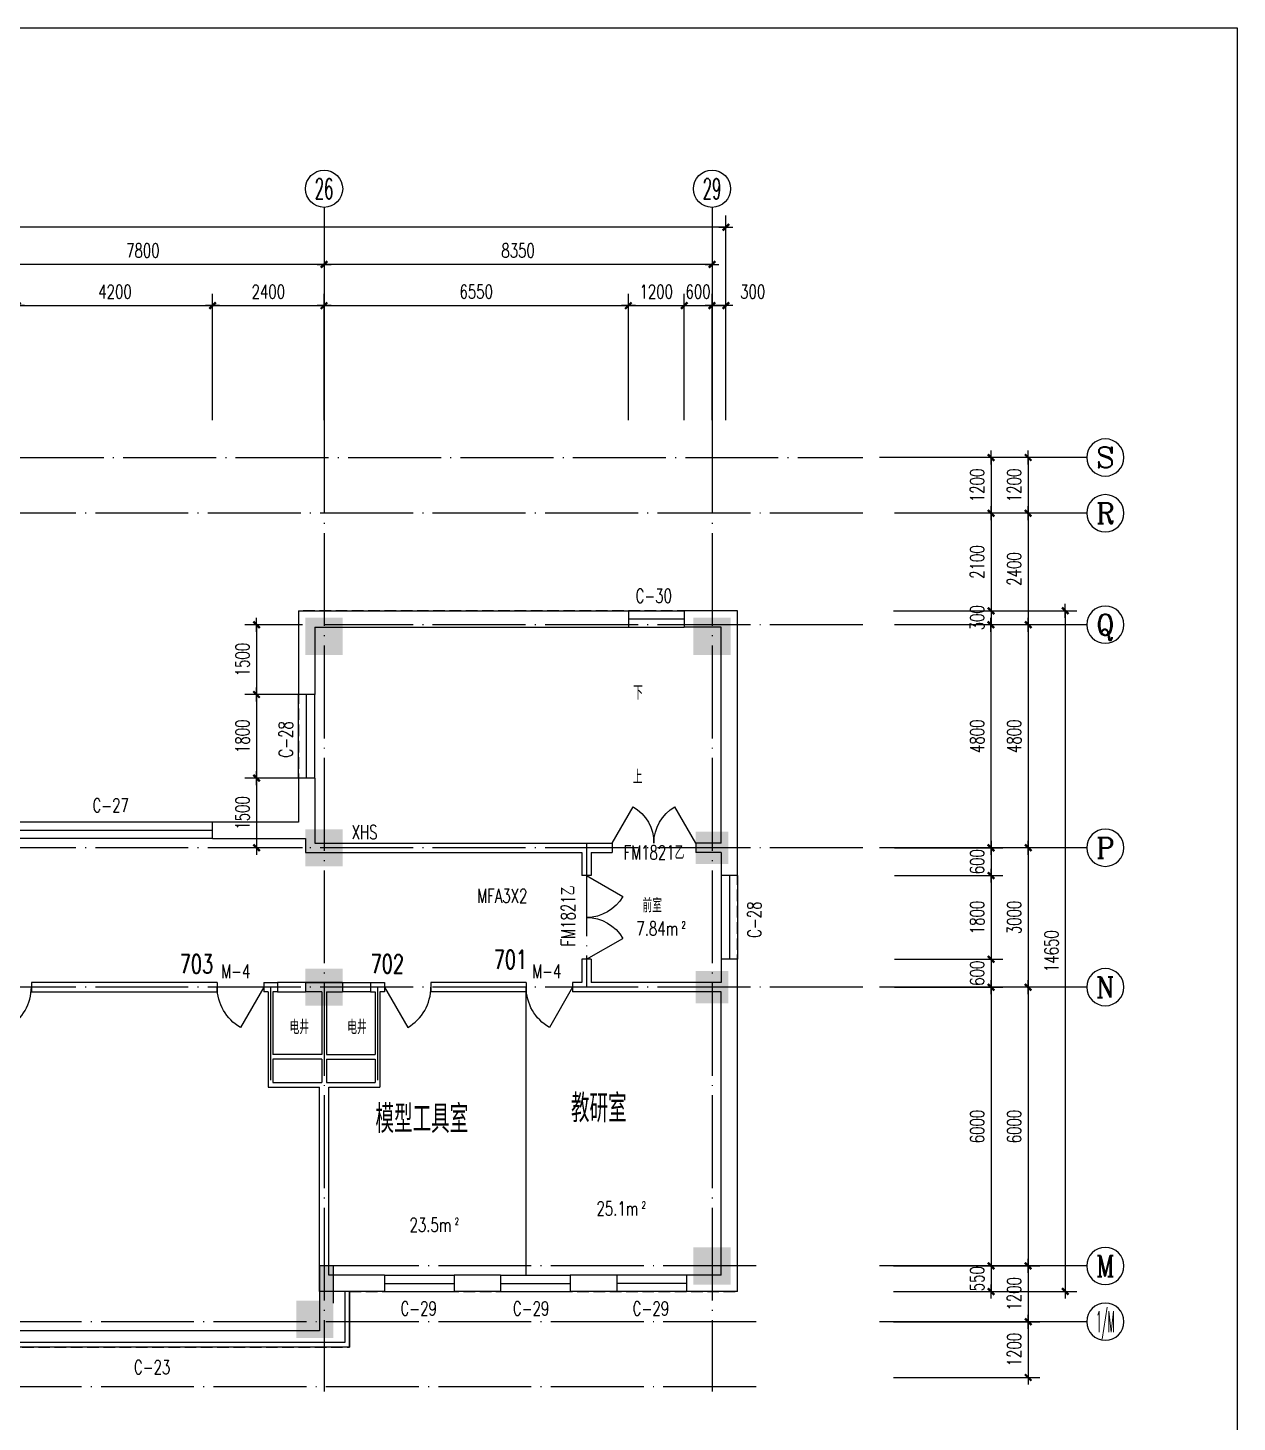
# Model space of a CAD drawing. Extents: x 816818 to 2098601, y 111417 to 390605.
# Drawn here: x 907561 to 933588, y 126588 to 156595 of the extents above; entities that cross this region are included whole.
import ezdxf
from ezdxf.enums import TextEntityAlignment as Align

# ---------------------------------------------------------------- set-up
doc = ezdxf.new("R2010")
doc.units = 0
doc.header["$LTSCALE"] = 1000
doc.header["$MEASUREMENT"] = 0
for name, pattern in [('CONTINOUS', [0]), ('DASH', [0.35, 0.25, -0.1]), ('DOTE', [2.42, 2, -0.2, 0.02, -0.2])]:
    doc.linetypes.add(name, pattern=pattern)
doc.layers.get('0').update_dxf_attribs({"linetype": 'CONTINUOUS'})
doc.layers.get('DEFPOINTS').update_dxf_attribs({"linetype": 'CONTINUOUS'})
for name, color, linetype in [('AXIS', 3, 'CONTINUOUS'), ('AXIS_TEXT', 7, 'CONTINUOUS'), ('COLUMN', 7, 'CONTINUOUS'), ('DOTE', 1, 'DOTE'), ('FILL', 21, 'CONTINUOUS'), ('MCB', 30, 'CONTINUOUS'), ('PUB_TEXT', 7, 'CONTINUOUS'), ('WALL', 255, 'CONTINUOUS'), ('WINDOW', 2, 'CONTINUOUS'), ('WINDOW_TEXT', 7, 'CONTINUOUS'), ('和面积', 6, 'DASH')]:
    doc.layers.add(name, color=color, linetype=linetype)
doc.styles.add('_HZTXT', font='romans.shx', dxfattribs={"width": 0.7, "bigfont": 'z.shx'})
doc.styles.add('COMPLEX', font='COMPLEX')
doc.styles.add('DIM_FONT', font='SIMPLEX.shx', dxfattribs={"width": 0.7})
doc.styles.add('HZ_SIMPLEX', font='SIMPLEX.shx', dxfattribs={"width": 0.8, "bigfont": 'hztxt.shx'})
doc.styles.add('SIMPLEX', font='SIMPLEX.SHX')
doc.styles.add('Z', font='romans', dxfattribs={"width": 0.8, "bigfont": 'z'})
doc.dimstyles.new('AXIS', dxfattribs={"dimtxt": 300, "dimasz": 1, "dimexe": 250, "dimexo": 300, "dimgap": 150, "dimtad": 1, "dimdec": 0, "dimzin": 0, "dimdsep": 46, "dimtxsty": 'DIM_FONT', "dimblk": '_DIMX', "dimcen": 2.5, "dimse1": 1, "dimse2": 1, "dimclrt": 7, "dimadec": 0, "dimazin": 0, "dimtfac": 1, "dimtdec": 0, "dimtix": 1, "dimtmove": 2, "dimatfit": 3, "dimldrblk": '_DIMX', "dimfxl": 1, "dimarcsym": 0})
doc.dimstyles.new('DIMA', dxfattribs={"dimtxt": 300, "dimasz": 1, "dimexe": 250, "dimexo": 300, "dimgap": 150, "dimtad": 1, "dimdec": 0, "dimzin": 0, "dimdsep": 46, "dimtxsty": 'DIM_FONT', "dimblk": '_DIMX', "dimcen": 2.5, "dimse1": 1, "dimclrt": 7, "dimadec": 0, "dimazin": 0, "dimtfac": 1, "dimtdec": 0, "dimtix": 1, "dimtmove": 2, "dimatfit": 3, "dimldrblk": '_DIMX', "dimfxl": 1, "dimarcsym": 0})
doc.dimstyles.new('DIMB', dxfattribs={"dimtxt": 300, "dimasz": 1, "dimexe": 250, "dimexo": 300, "dimgap": 150, "dimtad": 1, "dimdec": 0, "dimzin": 0, "dimdsep": 46, "dimtxsty": 'DIM_FONT', "dimblk": '_DIMX', "dimcen": 2.5, "dimse2": 1, "dimclrt": 7, "dimadec": 0, "dimazin": 0, "dimtfac": 1, "dimtdec": 0, "dimtix": 1, "dimtmove": 2, "dimatfit": 3, "dimldrblk": '_DIMX', "dimfxl": 1, "dimarcsym": 0})
doc.dimstyles.new('DIMN', dxfattribs={"dimtxt": 300, "dimasz": 1, "dimexe": 250, "dimexo": 300, "dimgap": 150, "dimtad": 1, "dimdec": 0, "dimzin": 0, "dimdsep": 46, "dimtxsty": 'DIM_FONT', "dimblk": '_DIMX', "dimcen": 2.5, "dimclrt": 7, "dimadec": 0, "dimazin": 0, "dimtfac": 1, "dimtdec": 0, "dimtix": 1, "dimtmove": 2, "dimatfit": 3, "dimldrblk": '_DIMX', "dimfxl": 1, "dimarcsym": 0})

# ---------------------------------------------------------------- blocks, each defined once
blk = doc.blocks.new('_WBLK')
for p, q in [((-0.5, 0.5), (0.5, 0.5)), ((-0.5, 0), (0.5, 0)), ((-0.5, -0.5), (0.5, -0.5))]:
    blk.add_line(p, q)
at = {"layer": 'WINDOW_TEXT', "style": 'SIMPLEX', "flags": 9}
blk.add_attdef('A', text='', height=1, dxfattribs=at).set_placement((0, 1.5), align=Align.MIDDLE)
blk = doc.blocks.new('_DBLK')
blk.add_line((-0.5, 0), (0, -0.866))
blk.add_arc((-0.5, 0), 1, 300, 0)
at = {"layer": 'WINDOW_TEXT', "style": 'SIMPLEX', "flags": 9}
blk.add_attdef('A', text='', height=1, dxfattribs=at).set_placement((0, 1.5), align=Align.MIDDLE)
blk = doc.blocks.new('_DBLK1')
for p, q in [((-0.5, 0), (-0.25, -0.433)), ((0.5, 0), (0.25, -0.433))]:
    blk.add_line(p, q)
for centre, start, end in [((-0.5, 0), 300, 0), ((0.5, 0), 180, 240)]:
    blk.add_arc(centre, 0.5, start, end)
at = {"layer": 'WINDOW_TEXT', "style": 'SIMPLEX', "flags": 9}
blk.add_attdef('A', text='', height=1, dxfattribs=at).set_placement((0, 1.5), align=Align.MIDDLE)
blk = doc.blocks.new('_AXISO')
blk.add_circle((0, 0), 0.5)
at = {"layer": 'AXIS_TEXT', "style": 'COMPLEX', "width": 1.041667}
blk.add_attdef('A', text='', height=0.56, dxfattribs=at).set_placement((-0.25, -0.28), (0.25, -0.28), align=Align.FIT)
blk = doc.blocks.new('_DIMX')
blk.add_line((-150, 0), (150, 0))
at = {"const_width": 50}
blk.add_lwpolyline([(-70, -70), (70, 70)], dxfattribs=at)
blk = doc.blocks.new('*D296')
at = {"layer": 'AXIS', "color": 0, "lineweight": -2, "transparency": 16777216}
blk.add_line((922285, 151504), (913937, 151504), dxfattribs=at)
at = {"layer": 'DEFPOINTS', "color": 0, "transparency": 16777216}
for p in [(913936, 151504), (913936, 148029), (922286, 148029)]:
    blk.add_point(p, dxfattribs=at)
at = {"layer": 'AXIS', "color": 0, "lineweight": -2, "transparency": 16777216, "rotation": 180}
blk.add_blockref('_DIMX', (913936, 151504), dxfattribs=at)
at = {"layer": 'AXIS', "color": 0, "lineweight": -2, "transparency": 16777216}
blk.add_blockref('_DIMX', (922286, 151504), dxfattribs=at)
at = {"layer": 'AXIS', "color": 7, "transparency": 16777216, "insert": (918111, 151804), "char_height": 300, "attachment_point": 5, "style": 'DIM_FONT'}
blk.add_mtext('8350', dxfattribs=at)
blk = doc.blocks.new('*D297')
at = {"layer": 'AXIS', "color": 0, "lineweight": -2, "transparency": 16777216}
blk.add_line((913935, 151504), (906137, 151504), dxfattribs=at)
at = {"layer": 'DEFPOINTS', "color": 0, "transparency": 16777216}
for p in [(906136, 151504), (906136, 148029), (913936, 148029)]:
    blk.add_point(p, dxfattribs=at)
at = {"layer": 'AXIS', "color": 0, "lineweight": -2, "transparency": 16777216, "rotation": 180}
blk.add_blockref('_DIMX', (906136, 151504), dxfattribs=at)
at = {"layer": 'AXIS', "color": 0, "lineweight": -2, "transparency": 16777216}
blk.add_blockref('_DIMX', (913936, 151504), dxfattribs=at)
at = {"layer": 'AXIS', "color": 7, "transparency": 16777216, "insert": (910036, 151804), "char_height": 300, "attachment_point": 5, "style": 'DIM_FONT'}
blk.add_mtext('7800', dxfattribs=at)
blk = doc.blocks.new('*D307')
at = {"layer": 'AXIS', "color": 0, "lineweight": -2, "transparency": 16777216}
for p, q in [((826086, 148329), (826086, 152554)), ((922586, 148329), (922586, 152554)), ((922585, 152304), (826087, 152304))]:
    blk.add_line(p, q, dxfattribs=at)
at = {"layer": 'DEFPOINTS', "color": 0, "transparency": 16777216}
for p in [(826086, 152304), (826086, 148029), (922586, 148029)]:
    blk.add_point(p, dxfattribs=at)
at = {"layer": 'AXIS', "color": 0, "lineweight": -2, "transparency": 16777216, "rotation": 180}
blk.add_blockref('_DIMX', (826086, 152304), dxfattribs=at)
at = {"layer": 'AXIS', "color": 0, "lineweight": -2, "transparency": 16777216}
blk.add_blockref('_DIMX', (922586, 152304), dxfattribs=at)
at = {"layer": 'AXIS', "color": 7, "transparency": 16777216, "insert": (874336, 152604), "char_height": 300, "attachment_point": 5, "style": 'DIM_FONT'}
blk.add_mtext('96500', dxfattribs=at)
blk = doc.blocks.new('*D343')
at = {"layer": 'AXIS', "color": 0, "lineweight": -2, "transparency": 16777216}
for p, q in [((921686, 148152), (921686, 150868)), ((922286, 148152), (922286, 150868)), ((921685, 150618), (921684, 150618)), ((921686, 150618), (922286, 150618)), ((922287, 150618), (922288, 150618))]:
    blk.add_line(p, q, dxfattribs=at)
at = {"layer": 'DEFPOINTS', "color": 0, "transparency": 16777216}
for p in [(922286, 150618), (921686, 147852), (922286, 147852)]:
    blk.add_point(p, dxfattribs=at)
at = {"layer": 'AXIS', "color": 0, "lineweight": -2, "transparency": 16777216}
blk.add_blockref('_DIMX', (921686, 150618), dxfattribs=at)
at = {"layer": 'AXIS', "color": 0, "lineweight": -2, "transparency": 16777216, "rotation": 180}
blk.add_blockref('_DIMX', (922286, 150618), dxfattribs=at)
at = {"layer": 'AXIS', "color": 7, "transparency": 16777216, "insert": (921986, 150918), "char_height": 300, "attachment_point": 5, "style": 'DIM_FONT'}
blk.add_mtext('600', dxfattribs=at)
blk = doc.blocks.new('*D348')
at = {"layer": 'AXIS', "color": 0, "lineweight": -2, "transparency": 16777216}
for p, q in [((922286, 148152), (922286, 150868)), ((922586, 148152), (922586, 150868)), ((922285, 150618), (922284, 150618)), ((922286, 150618), (922586, 150618)), ((922587, 150618), (922588, 150618))]:
    blk.add_line(p, q, dxfattribs=at)
at = {"layer": 'DEFPOINTS', "color": 0, "transparency": 16777216}
for p in [(922586, 150618), (922286, 147852), (922586, 147852)]:
    blk.add_point(p, dxfattribs=at)
at = {"layer": 'AXIS', "color": 0, "lineweight": -2, "transparency": 16777216}
blk.add_blockref('_DIMX', (922286, 150618), dxfattribs=at)
at = {"layer": 'AXIS', "color": 0, "lineweight": -2, "transparency": 16777216, "rotation": 180}
blk.add_blockref('_DIMX', (922586, 150618), dxfattribs=at)
at = {"layer": 'AXIS', "color": 7, "transparency": 16777216, "insert": (923162, 150918), "char_height": 300, "attachment_point": 5, "style": 'DIM_FONT'}
blk.add_mtext('300', dxfattribs=at)
blk = doc.blocks.new('*D192')
at = {"layer": 'AXIS', "color": 0, "lineweight": -2, "transparency": 16777216}
blk.add_line((929090, 147348), (929090, 146150), dxfattribs=at)
at = {"layer": 'DEFPOINTS', "color": 0, "transparency": 16777216}
for p in [(925890, 147349), (925890, 146149), (929090, 146149)]:
    blk.add_point(p, dxfattribs=at)
at = {"layer": 'AXIS', "color": 0, "lineweight": -2, "transparency": 16777216}
for p, rotation in [((929090, 147349), 90), ((929090, 146149), 270)]:
    blk.add_blockref('_DIMX', p, dxfattribs=dict(at, rotation=rotation))
at = {"layer": 'AXIS', "color": 7, "transparency": 16777216, "insert": (928790, 146749), "char_height": 300, "attachment_point": 5, "rotation": 90, "style": 'DIM_FONT'}
blk.add_mtext('1200', dxfattribs=at)
blk = doc.blocks.new('*D193')
at = {"layer": 'AXIS', "color": 0, "lineweight": -2, "transparency": 16777216}
blk.add_line((929090, 146148), (929090, 143750), dxfattribs=at)
at = {"layer": 'DEFPOINTS', "color": 0, "transparency": 16777216}
for p in [(925890, 146149), (925890, 143749), (929090, 143749)]:
    blk.add_point(p, dxfattribs=at)
at = {"layer": 'AXIS', "color": 0, "lineweight": -2, "transparency": 16777216}
for p, rotation in [((929090, 146149), 90), ((929090, 143749), 270)]:
    blk.add_blockref('_DIMX', p, dxfattribs=dict(at, rotation=rotation))
at = {"layer": 'AXIS', "color": 7, "transparency": 16777216, "insert": (928790, 144949), "char_height": 300, "attachment_point": 5, "rotation": 90, "style": 'DIM_FONT'}
blk.add_mtext('2400', dxfattribs=at)
blk = doc.blocks.new('*D194')
at = {"layer": 'AXIS', "color": 0, "lineweight": -2, "transparency": 16777216}
blk.add_line((929090, 143748), (929090, 138950), dxfattribs=at)
at = {"layer": 'DEFPOINTS', "color": 0, "transparency": 16777216}
for p in [(925890, 143749), (925890, 138949), (929090, 138949)]:
    blk.add_point(p, dxfattribs=at)
at = {"layer": 'AXIS', "color": 0, "lineweight": -2, "transparency": 16777216}
for p, rotation in [((929090, 143749), 90), ((929090, 138949), 270)]:
    blk.add_blockref('_DIMX', p, dxfattribs=dict(at, rotation=rotation))
at = {"layer": 'AXIS', "color": 7, "transparency": 16777216, "insert": (928790, 141349), "char_height": 300, "attachment_point": 5, "rotation": 90, "style": 'DIM_FONT'}
blk.add_mtext('4800', dxfattribs=at)
blk = doc.blocks.new('*D195')
at = {"layer": 'AXIS', "color": 0, "lineweight": -2, "transparency": 16777216}
blk.add_line((929090, 138948), (929090, 135950), dxfattribs=at)
at = {"layer": 'DEFPOINTS', "color": 0, "transparency": 16777216}
for p in [(925890, 138949), (925890, 135949), (929090, 135949)]:
    blk.add_point(p, dxfattribs=at)
at = {"layer": 'AXIS', "color": 0, "lineweight": -2, "transparency": 16777216}
for p, rotation in [((929090, 138949), 90), ((929090, 135949), 270)]:
    blk.add_blockref('_DIMX', p, dxfattribs=dict(at, rotation=rotation))
at = {"layer": 'AXIS', "color": 7, "transparency": 16777216, "insert": (928790, 137449), "char_height": 300, "attachment_point": 5, "rotation": 90, "style": 'DIM_FONT'}
blk.add_mtext('3000', dxfattribs=at)
blk = doc.blocks.new('*D196')
at = {"layer": 'AXIS', "color": 0, "lineweight": -2, "transparency": 16777216}
blk.add_line((929090, 135948), (929090, 129950), dxfattribs=at)
at = {"layer": 'DEFPOINTS', "color": 0, "transparency": 16777216}
for p in [(925890, 135949), (925890, 129949), (929090, 129949)]:
    blk.add_point(p, dxfattribs=at)
at = {"layer": 'AXIS', "color": 0, "lineweight": -2, "transparency": 16777216}
for p, rotation in [((929090, 135949), 90), ((929090, 129949), 270)]:
    blk.add_blockref('_DIMX', p, dxfattribs=dict(at, rotation=rotation))
at = {"layer": 'AXIS', "color": 7, "transparency": 16777216, "insert": (928790, 132949), "char_height": 300, "attachment_point": 5, "rotation": 90, "style": 'DIM_FONT'}
blk.add_mtext('6000', dxfattribs=at)
blk = doc.blocks.new('*D197')
at = {"layer": 'AXIS', "color": 0, "lineweight": -2, "transparency": 16777216}
for p, q in [((926190, 144049), (930140, 144049)), ((929890, 144048), (929890, 129400)), ((926190, 129399), (930140, 129399))]:
    blk.add_line(p, q, dxfattribs=at)
at = {"layer": 'DEFPOINTS', "color": 0, "transparency": 16777216}
for p in [(925890, 144049), (925890, 129399), (929890, 129399)]:
    blk.add_point(p, dxfattribs=at)
at = {"layer": 'AXIS', "color": 0, "lineweight": -2, "transparency": 16777216}
for p, rotation in [((929890, 144049), 90), ((929890, 129399), 270)]:
    blk.add_blockref('_DIMX', p, dxfattribs=dict(at, rotation=rotation))
at = {"layer": 'AXIS', "color": 7, "transparency": 16777216, "insert": (929590, 136724), "char_height": 300, "attachment_point": 5, "rotation": 90, "style": 'DIM_FONT'}
blk.add_mtext('14650', dxfattribs=at)
blk = doc.blocks.new('*D198')
at = {"layer": 'AXIS', "color": 0, "lineweight": -2, "transparency": 16777216}
for p, q in [((926216, 138949), (928542, 138949)), ((928292, 138950), (928292, 138951)), ((928292, 138949), (928292, 138349)), ((926216, 138349), (928542, 138349)), ((928292, 138348), (928292, 138347))]:
    blk.add_line(p, q, dxfattribs=at)
at = {"layer": 'DEFPOINTS', "color": 0, "transparency": 16777216}
for p in [(925916, 138949), (925916, 138349), (928292, 138349)]:
    blk.add_point(p, dxfattribs=at)
at = {"layer": 'AXIS', "color": 0, "lineweight": -2, "transparency": 16777216}
for p, rotation in [((928292, 138949), 270), ((928292, 138349), 90)]:
    blk.add_blockref('_DIMX', p, dxfattribs=dict(at, rotation=rotation))
at = {"layer": 'AXIS', "color": 7, "transparency": 16777216, "insert": (927992, 138649), "char_height": 300, "attachment_point": 5, "rotation": 90, "style": 'DIM_FONT'}
blk.add_mtext('600', dxfattribs=at)
blk = doc.blocks.new('*D199')
at = {"layer": 'AXIS', "color": 0, "lineweight": -2, "transparency": 16777216}
for p, q in [((926216, 138349), (928542, 138349)), ((928292, 138348), (928292, 136550)), ((926216, 136549), (928542, 136549))]:
    blk.add_line(p, q, dxfattribs=at)
at = {"layer": 'DEFPOINTS', "color": 0, "transparency": 16777216}
for p in [(925916, 138349), (925916, 136549), (928292, 136549)]:
    blk.add_point(p, dxfattribs=at)
at = {"layer": 'AXIS', "color": 0, "lineweight": -2, "transparency": 16777216}
for p, rotation in [((928292, 138349), 90), ((928292, 136549), 270)]:
    blk.add_blockref('_DIMX', p, dxfattribs=dict(at, rotation=rotation))
at = {"layer": 'AXIS', "color": 7, "transparency": 16777216, "insert": (927992, 137449), "char_height": 300, "attachment_point": 5, "rotation": 90, "style": 'DIM_FONT'}
blk.add_mtext('1800', dxfattribs=at)
blk = doc.blocks.new('*D200')
at = {"layer": 'AXIS', "color": 0, "lineweight": -2, "transparency": 16777216}
blk.add_line((928292, 147348), (928292, 146150), dxfattribs=at)
at = {"layer": 'DEFPOINTS', "color": 0, "transparency": 16777216}
for p in [(926092, 147349), (926092, 146149), (928292, 146149)]:
    blk.add_point(p, dxfattribs=at)
at = {"layer": 'AXIS', "color": 0, "lineweight": -2, "transparency": 16777216}
for p, rotation in [((928292, 147349), 90), ((928292, 146149), 270)]:
    blk.add_blockref('_DIMX', p, dxfattribs=dict(at, rotation=rotation))
at = {"layer": 'AXIS', "color": 7, "transparency": 16777216, "insert": (927992, 146749), "char_height": 300, "attachment_point": 5, "rotation": 90, "style": 'DIM_FONT'}
blk.add_mtext('1200', dxfattribs=at)
blk = doc.blocks.new('*D201')
at = {"layer": 'AXIS', "color": 0, "lineweight": -2, "transparency": 16777216}
for p, q in [((928292, 146148), (928292, 144050)), ((926392, 144049), (928542, 144049))]:
    blk.add_line(p, q, dxfattribs=at)
at = {"layer": 'DEFPOINTS', "color": 0, "transparency": 16777216}
for p in [(926092, 146149), (926092, 144049), (928292, 144049)]:
    blk.add_point(p, dxfattribs=at)
at = {"layer": 'AXIS', "color": 0, "lineweight": -2, "transparency": 16777216}
for p, rotation in [((928292, 146149), 90), ((928292, 144049), 270)]:
    blk.add_blockref('_DIMX', p, dxfattribs=dict(at, rotation=rotation))
at = {"layer": 'AXIS', "color": 7, "transparency": 16777216, "insert": (927992, 145099), "char_height": 300, "attachment_point": 5, "rotation": 90, "style": 'DIM_FONT'}
blk.add_mtext('2100', dxfattribs=at)
blk = doc.blocks.new('*D202')
at = {"layer": 'AXIS', "color": 0, "lineweight": -2, "transparency": 16777216}
for p, q in [((928292, 135948), (928292, 129950)), ((926216, 129949), (928542, 129949))]:
    blk.add_line(p, q, dxfattribs=at)
at = {"layer": 'DEFPOINTS', "color": 0, "transparency": 16777216}
for p in [(925916, 135949), (925916, 129949), (928292, 129949)]:
    blk.add_point(p, dxfattribs=at)
at = {"layer": 'AXIS', "color": 0, "lineweight": -2, "transparency": 16777216}
for p, rotation in [((928292, 135949), 90), ((928292, 129949), 270)]:
    blk.add_blockref('_DIMX', p, dxfattribs=dict(at, rotation=rotation))
at = {"layer": 'AXIS', "color": 7, "transparency": 16777216, "insert": (927992, 132949), "char_height": 300, "attachment_point": 5, "rotation": 90, "style": 'DIM_FONT'}
blk.add_mtext('6000', dxfattribs=at)
blk = doc.blocks.new('*D203')
at = {"layer": 'AXIS', "color": 0, "lineweight": -2, "transparency": 16777216}
for p, q in [((926216, 129949), (928542, 129949)), ((928292, 129950), (928292, 129951)), ((928292, 129949), (928292, 129399)), ((926216, 129399), (928542, 129399)), ((928292, 129398), (928292, 129397))]:
    blk.add_line(p, q, dxfattribs=at)
at = {"layer": 'DEFPOINTS', "color": 0, "transparency": 16777216}
for p in [(925916, 129949), (925916, 129399), (928292, 129399)]:
    blk.add_point(p, dxfattribs=at)
at = {"layer": 'AXIS', "color": 0, "lineweight": -2, "transparency": 16777216}
for p, rotation in [((928292, 129949), 270), ((928292, 129399), 90)]:
    blk.add_blockref('_DIMX', p, dxfattribs=dict(at, rotation=rotation))
at = {"layer": 'AXIS', "color": 7, "transparency": 16777216, "insert": (927992, 129674), "char_height": 300, "attachment_point": 5, "rotation": 90, "style": 'DIM_FONT'}
blk.add_mtext('550', dxfattribs=at)
blk = doc.blocks.new('*D204')
at = {"layer": 'AXIS', "color": 0, "lineweight": -2, "transparency": 16777216}
for p, q in [((926216, 136549), (928542, 136549)), ((928292, 136550), (928292, 136551)), ((928292, 136549), (928292, 135949)), ((926216, 135949), (928542, 135949)), ((928292, 135948), (928292, 135947))]:
    blk.add_line(p, q, dxfattribs=at)
at = {"layer": 'DEFPOINTS', "color": 0, "transparency": 16777216}
for p in [(925916, 136549), (925916, 135949), (928292, 135949)]:
    blk.add_point(p, dxfattribs=at)
at = {"layer": 'AXIS', "color": 0, "lineweight": -2, "transparency": 16777216}
for p, rotation in [((928292, 136549), 270), ((928292, 135949), 90)]:
    blk.add_blockref('_DIMX', p, dxfattribs=dict(at, rotation=rotation))
at = {"layer": 'AXIS', "color": 7, "transparency": 16777216, "insert": (927992, 136249), "char_height": 300, "attachment_point": 5, "rotation": 90, "style": 'DIM_FONT'}
blk.add_mtext('600', dxfattribs=at)
blk = doc.blocks.new('*D205')
at = {"layer": 'AXIS', "color": 0, "lineweight": -2, "transparency": 16777216}
for p, q in [((926392, 144049), (928542, 144049)), ((928292, 144050), (928292, 144051)), ((928292, 144049), (928292, 143749)), ((928292, 143748), (928292, 143747))]:
    blk.add_line(p, q, dxfattribs=at)
at = {"layer": 'DEFPOINTS', "color": 0, "transparency": 16777216}
for p in [(926092, 144049), (926092, 143749), (928292, 143749)]:
    blk.add_point(p, dxfattribs=at)
at = {"layer": 'AXIS', "color": 0, "lineweight": -2, "transparency": 16777216}
for p, rotation in [((928292, 144049), 270), ((928292, 143749), 90)]:
    blk.add_blockref('_DIMX', p, dxfattribs=dict(at, rotation=rotation))
at = {"layer": 'AXIS', "color": 7, "transparency": 16777216, "insert": (927992, 143899), "char_height": 300, "attachment_point": 5, "rotation": 90, "style": 'DIM_FONT'}
blk.add_mtext('300', dxfattribs=at)
blk = doc.blocks.new('*D206')
at = {"layer": 'AXIS', "color": 0, "lineweight": -2, "transparency": 16777216}
for p, q in [((926190, 129949), (929340, 129949)), ((929090, 129948), (929090, 128750)), ((926190, 128749), (929340, 128749))]:
    blk.add_line(p, q, dxfattribs=at)
at = {"layer": 'DEFPOINTS', "color": 0, "transparency": 16777216}
for p in [(925890, 129949), (925890, 128749), (929090, 128749)]:
    blk.add_point(p, dxfattribs=at)
at = {"layer": 'AXIS', "color": 0, "lineweight": -2, "transparency": 16777216}
for p, rotation in [((929090, 129949), 90), ((929090, 128749), 270)]:
    blk.add_blockref('_DIMX', p, dxfattribs=dict(at, rotation=rotation))
at = {"layer": 'AXIS', "color": 7, "transparency": 16777216, "insert": (928790, 129349), "char_height": 300, "attachment_point": 5, "rotation": 90, "style": 'DIM_FONT'}
blk.add_mtext('1200', dxfattribs=at)
blk = doc.blocks.new('*D207')
at = {"layer": 'AXIS', "color": 0, "lineweight": -2, "transparency": 16777216}
for p, q in [((926190, 128749), (929340, 128749)), ((929090, 128748), (929090, 127550)), ((926190, 127549), (929340, 127549))]:
    blk.add_line(p, q, dxfattribs=at)
at = {"layer": 'DEFPOINTS', "color": 0, "transparency": 16777216}
for p in [(925890, 128749), (925890, 127549), (929090, 127549)]:
    blk.add_point(p, dxfattribs=at)
at = {"layer": 'AXIS', "color": 0, "lineweight": -2, "transparency": 16777216}
for p, rotation in [((929090, 128749), 90), ((929090, 127549), 270)]:
    blk.add_blockref('_DIMX', p, dxfattribs=dict(at, rotation=rotation))
at = {"layer": 'AXIS', "color": 7, "transparency": 16777216, "insert": (928790, 128149), "char_height": 300, "attachment_point": 5, "rotation": 90, "style": 'DIM_FONT'}
blk.add_mtext('1200', dxfattribs=at)
blk = doc.blocks.new('_FZH')
blk.add_solid([(-0.5, -0.5), (0.5, -0.5), (-0.5, 0.5), (0.5, 0.5)])
blk = doc.blocks.new('*D498')
at = {"layer": 'AXIS', "color": 0, "lineweight": -2, "transparency": 16777216}
blk.add_line((928290, 143748), (928290, 138950), dxfattribs=at)
at = {"layer": 'DEFPOINTS', "color": 0, "transparency": 16777216}
for p in [(925090, 143749), (925090, 138949), (928290, 138949)]:
    blk.add_point(p, dxfattribs=at)
at = {"layer": 'AXIS', "color": 0, "lineweight": -2, "transparency": 16777216}
for p, rotation in [((928290, 143749), 90), ((928290, 138949), 270)]:
    blk.add_blockref('_DIMX', p, dxfattribs=dict(at, rotation=rotation))
at = {"layer": 'AXIS', "color": 7, "transparency": 16777216, "insert": (927990, 141349), "char_height": 300, "attachment_point": 5, "rotation": 90, "style": 'DIM_FONT'}
blk.add_mtext('4800', dxfattribs=at)
blk = doc.blocks.new('*D499')
at = {"layer": 'AXIS', "color": 0, "lineweight": -2, "transparency": 16777216}
for p, q in [((913469, 143749), (912231, 143749)), ((912481, 143748), (912481, 142250)), ((913469, 142249), (912231, 142249))]:
    blk.add_line(p, q, dxfattribs=at)
at = {"layer": 'DEFPOINTS', "color": 0, "transparency": 16777216}
for p in [(913769, 143749), (912481, 142249), (913769, 142249)]:
    blk.add_point(p, dxfattribs=at)
at = {"layer": 'AXIS', "color": 0, "lineweight": -2, "transparency": 16777216}
for p, rotation in [((912481, 143749), 90), ((912481, 142249), 270)]:
    blk.add_blockref('_DIMX', p, dxfattribs=dict(at, rotation=rotation))
at = {"layer": 'AXIS', "color": 7, "transparency": 16777216, "insert": (912181, 142999), "char_height": 300, "attachment_point": 5, "rotation": 90, "style": 'DIM_FONT'}
blk.add_mtext('1500', dxfattribs=at)
blk = doc.blocks.new('*D500')
at = {"layer": 'AXIS', "color": 0, "lineweight": -2, "transparency": 16777216}
for p, q in [((913469, 142249), (912231, 142249)), ((912481, 142248), (912481, 140450)), ((913469, 140449), (912231, 140449))]:
    blk.add_line(p, q, dxfattribs=at)
at = {"layer": 'DEFPOINTS', "color": 0, "transparency": 16777216}
for p in [(913769, 142249), (912481, 140449), (913769, 140449)]:
    blk.add_point(p, dxfattribs=at)
at = {"layer": 'AXIS', "color": 0, "lineweight": -2, "transparency": 16777216}
for p, rotation in [((912481, 142249), 90), ((912481, 140449), 270)]:
    blk.add_blockref('_DIMX', p, dxfattribs=dict(at, rotation=rotation))
at = {"layer": 'AXIS', "color": 7, "transparency": 16777216, "insert": (912181, 141349), "char_height": 300, "attachment_point": 5, "rotation": 90, "style": 'DIM_FONT'}
blk.add_mtext('1800', dxfattribs=at)
blk = doc.blocks.new('*D501')
at = {"layer": 'AXIS', "color": 0, "lineweight": -2, "transparency": 16777216}
for p, q in [((913469, 140449), (912231, 140449)), ((912481, 140448), (912481, 138950)), ((913469, 138949), (912231, 138949))]:
    blk.add_line(p, q, dxfattribs=at)
at = {"layer": 'DEFPOINTS', "color": 0, "transparency": 16777216}
for p in [(913769, 140449), (912481, 138949), (913769, 138949)]:
    blk.add_point(p, dxfattribs=at)
at = {"layer": 'AXIS', "color": 0, "lineweight": -2, "transparency": 16777216}
for p, rotation in [((912481, 140449), 90), ((912481, 138949), 270)]:
    blk.add_blockref('_DIMX', p, dxfattribs=dict(at, rotation=rotation))
at = {"layer": 'AXIS', "color": 7, "transparency": 16777216, "insert": (912181, 139699), "char_height": 300, "attachment_point": 5, "rotation": 90, "style": 'DIM_FONT'}
blk.add_mtext('1500', dxfattribs=at)

msp = doc.modelspace()

# ---------------------------------------------------------------- linework, layer by layer
at = {"layer": 'AXIS'}
for p, q in [((913936.2, 152732.8), (913936.2, 148029.3)), ((922285.9, 152732.8), (922285.9, 148029.3)), ((930350.6, 147349.3), (925889.7, 147349.3)), ((930350.6, 146149.3), (926215.6, 146149.3)), ((930350.6, 143749.3), (926215.6, 143749.3)), ((930350.6, 138949.3), (925889.7, 138949.3)), ((930350.6, 135949.3), (925889.7, 135949.3)), ((930350.6, 129949.3), (925889.7, 129949.3)), ((930350.6, 128749.3), (925889.7, 128749.3))]:
    msp.add_line(p, q, dxfattribs=at)
at = {"layer": 'DOTE'}
for p, q in [((913936.1, 150562.4), (913936.1, 127244.7)), ((922285.9, 150562.4), (922285.9, 127244.7)), ((824912.9, 147349.3), (925532.9, 147349.3)), ((925532.9, 146149.3), (874336.1, 146149.3)), ((925532.9, 143749.3), (913936.1, 143749.3)), ((925532.9, 138949.3), (874336.1, 138949.3)), ((919586.1, 139049.3), (919586.1, 135949.3)), ((925532.9, 135949.3), (874336.1, 135949.3)), ((912786.1, 135949.3), (912786.1, 133849.3)), ((915086.1, 135949.3), (915086.1, 133849.3)), ((923236.1, 129949.3), (913936.1, 129949.3)), ((923236.1, 128749.3), (874849.3, 128749.3)), ((923236.1, 127349.3), (841936.1, 127349.3))]:
    msp.add_line(p, q, dxfattribs=at)
at = {"layer": 'FILL'}
msp.add_solid([(914136.1, 129149.3), (913836.1, 129149.3), (914136.2, 129949.3), (913836.2, 129949.3)], dxfattribs=at)
at = {"layer": 'MCB'}
msp.add_line((918286.1, 129749.3), (918286.1, 135849.3), dxfattribs=at)
msp.add_lwpolyline([(816818, 156595.1), (933587.8, 156595.1), (933587.8, 111417.1), (816818, 111417.1)], close=True, dxfattribs=at)
at = {"layer": 'WALL'}
for p, q in [((913386.1, 144049.3), (913386.1, 142249.3)), ((913386.1, 144049.3), (920486.1, 144049.3)), ((920486.1, 144049.3), (920486.1, 143699.3)), ((922836.1, 144049.3), (921686.1, 144049.3)), ((921686.1, 144049.3), (921686.1, 143699.3)), ((922836.1, 138349.3), (922836.1, 144049.3)), ((913736.1, 143699.3), (913736.1, 142249.3)), ((913736.1, 143699.3), (920486.1, 143699.3)), ((922486.1, 143699.3), (921686.1, 143699.3)), ((922486.1, 139049.3), (922486.1, 143699.3)), ((913736.1, 142249.3), (913386.1, 142249.3)), ((913386.1, 140449.3), (913386.1, 139499.3)), ((913736.1, 140449.3), (913386.1, 140449.3)), ((913736.1, 140449.3), (913736.1, 139049.3)), ((913386.1, 139499.3), (911536.1, 139499.3)), ((911536.1, 139149.3), (911536.1, 139499.3)), ((911536.1, 139149.3), (913536.1, 139149.3)), ((913536.1, 139149.3), (913536.1, 138849.3)), ((913536.1, 139049.3), (913536.1, 138849.3)), ((913736.1, 139049.3), (920136.1, 139049.3)), ((913736.1, 139049.3), (919786.1, 139049.3)), ((920036.1, 139049.3), (920136.1, 139049.3)), ((920136.1, 139049.3), (920136.1, 138849.3)), ((922486.1, 139049.3), (921936.1, 139049.3)), ((922486.1, 139049.3), (921936.1, 139049.3)), ((921936.1, 139049.3), (921936.1, 138849.3)), ((913536.1, 138849.3), (919486.1, 138849.3)), ((919486.1, 138849.3), (919486.1, 138349.3)), ((919686.1, 138849.3), (919686.1, 138349.3)), ((919686.1, 138849.3), (920136.1, 138849.3)), ((922486.1, 138849.3), (921936.1, 138849.3)), ((922486.1, 138849.3), (922486.1, 138349.3)), ((919686.1, 138349.3), (919486.1, 138349.3)), ((922836.1, 138349.3), (922486.1, 138349.3)), ((919686.1, 136549.3), (919486.1, 136549.3)), ((919486.1, 136549.3), (919486.1, 136049.3)), ((919686.1, 136549.3), (919686.1, 136049.3)), ((922486.1, 136549.3), (922486.1, 136049.3)), ((922836.1, 136549.3), (922486.1, 136549.3)), ((922836.1, 129399.3), (922836.1, 136549.3)), ((907636.1, 136049.3), (907636.1, 135849.3)), ((911636.1, 136049.3), (907636.1, 136049.3)), ((911636.1, 136049.3), (911636.1, 135849.3)), ((912636.1, 136049.3), (912936.1, 136049.3)), ((912636.1, 136049.3), (912636.1, 135849.3)), ((914336.1, 136049.3), (913536.1, 136049.3)), ((913536.1, 136049.3), (914336.1, 136049.3)), ((914936.1, 136049.3), (915236.1, 136049.3)), ((915236.1, 136049.3), (915236.1, 135849.3)), ((918286.1, 136049.3), (916236.1, 136049.3)), ((916236.1, 136049.3), (916236.1, 135849.3)), ((918286.1, 136049.3), (918286.1, 135849.3)), ((919286.1, 136049.3), (919286.1, 135849.3)), ((919486.1, 136049.3), (919286.1, 136049.3)), ((922486.1, 136049.3), (919686.1, 136049.3)), ((907636.1, 135849.3), (911636.1, 135849.3)), ((912736.1, 135849.3), (912636.1, 135849.3)), ((912936.1, 135849.3), (912836.1, 135849.3)), ((913886.1, 135849.3), (913536.1, 135849.3)), ((913886.1, 135849.3), (913886.1, 134499.3)), ((913986.1, 135849.3), (913986.1, 134499.3)), ((913986.1, 135849.3), (914336.1, 135849.3)), ((914936.1, 135849.3), (915036.1, 135849.3)), ((915236.1, 135849.3), (915136.1, 135849.3)), ((918286.1, 135849.3), (916236.1, 135849.3)), ((922486.1, 135849.3), (919286.1, 135849.3)), ((922486.1, 129749.3), (922486.1, 135849.3)), ((913886.1, 134499.3), (912836.1, 134499.3)), ((913986.1, 134499.3), (915036.1, 134499.3)), ((913886.1, 134399.3), (912836.1, 134399.3)), ((913886.1, 134399.3), (913886.1, 133899.3)), ((913986.1, 134399.3), (915036.1, 134399.3)), ((913986.1, 134399.3), (913986.1, 133899.3)), ((912836.1, 133899.3), (913886.1, 133899.3)), ((913986.1, 133899.3), (915036.1, 133899.3)), ((912736.1, 133799.3), (913836.1, 133799.3)), ((913836.1, 129399.3), (913836.1, 133799.3)), ((914036.1, 129749.3), (914036.1, 133799.3)), ((914036.1, 133799.3), (915136.1, 133799.3)), ((914136.2, 129949.3), (913836.2, 129949.3)), ((913836.2, 129949.3), (913836.2, 129149.3)), ((914136.1, 129149.3), (914136.2, 129949.3)), ((915236.1, 129749.3), (914036.1, 129749.3)), ((915236.1, 129749.3), (915236.1, 129399.3)), ((917736.1, 129749.3), (916736.1, 129749.3)), ((916736.1, 129749.3), (916736.1, 129399.3)), ((917736.1, 129749.3), (917736.1, 129399.3)), ((920236.1, 129749.3), (919236.1, 129749.3)), ((919236.1, 129749.3), (919236.1, 129399.3)), ((920236.1, 129749.3), (920236.1, 129399.3)), ((921736.1, 129749.3), (921736.1, 129399.3)), ((922486.1, 129749.3), (921736.1, 129749.3)), ((915236.1, 129399.3), (913836.1, 129399.3)), ((914486.1, 128199.3), (914486.1, 129399.3)), ((917736.1, 129399.3), (916736.1, 129399.3)), ((920236.1, 129399.3), (919236.1, 129399.3)), ((922836.1, 129399.3), (921736.1, 129399.3))]:
    msp.add_line(p, q, dxfattribs=at)
at = {"layer": 'WALL', "linetype": 'CONTINOUS'}
for p, q in [((912936.1, 136049.3), (912936.1, 135849.3)), ((913536.1, 136049.3), (913536.1, 135849.3)), ((914336.1, 136049.3), (914336.1, 135849.3)), ((914936.1, 136049.3), (914936.1, 135849.3)), ((912736.1, 135849.3), (912736.1, 133799.3)), ((912836.1, 135849.3), (912836.1, 134499.3)), ((915036.1, 135849.3), (915036.1, 134499.3)), ((915136.1, 135849.3), (915136.1, 133799.3)), ((912836.1, 134399.3), (912836.1, 133899.3)), ((915036.1, 134399.3), (915036.1, 133899.3))]:
    msp.add_line(p, q, dxfattribs=at)
at = {"layer": 'WINDOW', "linetype": 'CONTINOUS'}
for p, q in [((913536.1, 136049.3), (912936.1, 136049.3)), ((914336.1, 136049.3), (914936.1, 136049.3)), ((912936.1, 135849.3), (913536.1, 135849.3)), ((914936.1, 135849.3), (914336.1, 135849.3))]:
    msp.add_line(p, q, dxfattribs=at)
at = {"layer": 'WINDOW'}
for p, q in [((913836.1, 129399.3), (913836.1, 128549.3)), ((914386.1, 129399.3), (914386.1, 128299.3)), ((914486.1, 129399.3), (914486.1, 128199.3)), ((913836.1, 128549.3), (906736.1, 128549.3)), ((914486.1, 128199.3), (906736.1, 128199.3)), ((914386.1, 128299.3), (906736.2, 128299.3))]:
    msp.add_line(p, q, dxfattribs=at)
at = {"layer": '和面积'}
msp.add_lwpolyline([(877636.1, 128199.3), (897736.1, 128199.3), (897735.9, 126949.3), (901336.1, 126949.3), (901336.1, 126699.3), (903136.1, 126699.3), (903136.1, 126949.3), (906736.1, 126949.3), (906736.1, 128199.3), (914486.1, 128199.3), (914486.1, 129399.3), (922836.1, 129399.3), (922836.1, 144049.3), (913386.1, 144049.3), (913386.1, 139499.3), (898886.2, 139499.3), (898886.2, 147649.3), (894036.1, 147649.3), (894036.1, 146449.3), (854636.1, 146449.3)], dxfattribs=at)

# ---------------------------------------------------------------- block references
at = {"layer": 'AXIS'}
ref = msp.add_blockref('_AXISO', (913936.2, 153132.8), dxfattribs=dict(at, xscale=800, yscale=800, zscale=800))
ref.add_attrib('A', '26', dxfattribs={"layer": 'AXIS_TEXT', "height": 448, "style": 'COMPLEX', "width": 0.551471}).set_placement((913736.2, 152908.8), (914136.2, 152908.8), align=Align.FIT)
ref = msp.add_blockref('_AXISO', (922285.9, 153132.8), dxfattribs=dict(at, xscale=800, yscale=800, zscale=800))
ref.add_attrib('A', '29', dxfattribs={"layer": 'AXIS_TEXT', "height": 448, "style": 'COMPLEX', "width": 0.551471}).set_placement((922085.9, 152908.8), (922485.9, 152908.8), align=Align.FIT)
ref = msp.add_blockref('_AXISO', (930750.6, 147349.3), dxfattribs=dict(at, xscale=-800, yscale=800, zscale=800))
ref.add_attrib('A', 'S', dxfattribs={"layer": 'AXIS_TEXT', "height": 448, "style": 'COMPLEX', "width": 1.339286}).set_placement((930550.6, 147125.3), (930950.6, 147125.3), align=Align.FIT)
ref = msp.add_blockref('_AXISO', (930750.6, 146149.3), dxfattribs=dict(at, xscale=-800, yscale=800, zscale=800))
ref.add_attrib('A', 'R', dxfattribs={"layer": 'AXIS_TEXT', "height": 448, "style": 'COMPLEX', "width": 1.041667}).set_placement((930550.6, 145925.3), (930950.6, 145925.3), align=Align.FIT)
ref = msp.add_blockref('_AXISO', (930750.6, 143749.3), dxfattribs=dict(at, xscale=-800, yscale=800, zscale=800))
ref.add_attrib('A', 'Q', dxfattribs={"layer": 'AXIS_TEXT', "height": 448, "style": 'COMPLEX', "width": 1.171875}).set_placement((930550.6, 143525.3), (930950.6, 143525.3), align=Align.FIT)
ref = msp.add_blockref('_AXISO', (930750.6, 138949.3), dxfattribs=dict(at, xscale=-800, yscale=800, zscale=800))
ref.add_attrib('A', 'P', dxfattribs={"layer": 'AXIS_TEXT', "height": 448, "style": 'COMPLEX', "width": 1.102941}).set_placement((930550.6, 138725.3), (930950.6, 138725.3), align=Align.FIT)
ref = msp.add_blockref('_AXISO', (930750.6, 135949.3), dxfattribs=dict(at, xscale=-800, yscale=800, zscale=800))
ref.add_attrib('A', 'N', dxfattribs={"layer": 'AXIS_TEXT', "height": 448, "style": 'COMPLEX', "width": 0.986842}).set_placement((930550.6, 135725.3), (930950.6, 135725.3), align=Align.FIT)
ref = msp.add_blockref('_AXISO', (930750.6, 129949.3), dxfattribs=dict(at, xscale=-800, yscale=800, zscale=800))
ref.add_attrib('A', 'M', dxfattribs={"layer": 'AXIS_TEXT', "height": 448, "style": 'COMPLEX', "width": 0.892857}).set_placement((930550.6, 129725.3), (930950.6, 129725.3), align=Align.FIT)
ref = msp.add_blockref('_AXISO', (930750.6, 128749.3), dxfattribs=dict(at, xscale=-800, yscale=800, zscale=800))
ref.add_attrib('A', '1/M', dxfattribs={"layer": 'AXIS_TEXT', "height": 448, "style": 'COMPLEX', "width": 0.323276}).set_placement((930550.6, 128525.3), (930950.6, 128525.3), align=Align.FIT)
at = {"layer": 'COLUMN'}
for p, xscale, yscale, zscale in [((913936.1, 143499.3), -800, 800, 600), ((922286.1, 143499.3), -800, 800, 600), ((913936.1, 138949.3), -800, 800, 800), ((922286.1, 138949.3), 700, 700, 600), ((913936.1, 135949.3), -800, 800, 600), ((922286.1, 135949.3), 700, 700, 600), ((922286.1, 129949.3), -800, 800, 600), ((913736.1, 128799.3), -800, 800, 600)]:
    msp.add_blockref('_FZH', p, dxfattribs=dict(at, xscale=xscale, yscale=yscale, zscale=zscale))
at = {"layer": 'WINDOW'}
for name, p, xscale, yscale, zscale in [('_WBLK', (921086.1, 143874.3), 1200, 350, 1200), ('_DBLK', (912136.1, 135949.3), -1000, 1000, 1000), ('_DBLK', (915736.1, 135949.3), 1000, 1000, 1000), ('_WBLK', (920986.1, 129574.3), -1500, 349.9999999997744, 1500)]:
    msp.add_blockref(name, p, dxfattribs=dict(at, xscale=xscale, yscale=yscale, zscale=zscale))
for name, p, xscale, yscale, zscale, rotation in [('_WBLK', (913561.1, 141349.3), -1800, 350, 1800, 270), ('_WBLK', (909436.1, 139324.3), 4200, 350, 4200, 180), ('_WBLK', (922661.1, 137449.3), 1800, 350, 1800, 270), ('_DBLK', (907136.1, 135949.3), -1000, -1000, 1000, 180), ('_DBLK', (918786.1, 135949.3), 1000, -1000, 1000, 180), ('_WBLK', (915986.1, 129574.3), -1500, 349.9999999997672, 1500, 180), ('_WBLK', (918486.1, 129574.3), -1500, 349.9999999997672, 1500, 180)]:
    msp.add_blockref(name, p, dxfattribs=dict(at, xscale=xscale, yscale=yscale, zscale=zscale, rotation=rotation))
ref = msp.add_blockref('_DBLK1', (921036.1, 139049.3), dxfattribs=dict(at, xscale=1800, yscale=-1800, zscale=1800))
ref.add_attrib('A', 'FM1821乙', dxfattribs={"layer": 'WINDOW_TEXT', "height": 300, "style": 'HZ_SIMPLEX', "width": 0.7, "flags": 8}).set_placement((921036.1, 138849.3), align=Align.MIDDLE)
ref = msp.add_blockref('_DBLK1', (919586.1, 137449.3), dxfattribs=dict(at, xscale=1800, yscale=-1800, zscale=1800, rotation=270))
ref.add_attrib('A', 'FM1821乙', dxfattribs={"layer": 'WINDOW_TEXT', "height": 300, "rotation": 90, "style": 'HZ_SIMPLEX', "width": 0.7, "flags": 8}).set_placement((919186.1, 137481.7), align=Align.MIDDLE)

# ---------------------------------------------------------------- texts
at = {"layer": 'MCB', "style": 'Z', "width": 0.7}
for s, p in [('C-30', (920640.4, 144221.4)), ('C-27', (908952.2, 139712.1)), ('M-4', (911718.3, 136140.1)), ('M-4', (918412.1, 136140.1)), ('C-29', (915580.3, 128885.8)), ('C-29', (918000.7, 128885.8)), ('C-29', (920579.2, 128885.8)), ('C-23', (909844.1, 127618.9))]:
    msp.add_text(s, height=300, dxfattribs=at).set_placement(p)
for p in [(913261.6, 140889.7), (923346.8, 137009.1)]:
    msp.add_text('C-28', height=300, rotation=90, dxfattribs=at).set_placement(p)
at = {"layer": 'MCB', "attachment_point": 1, "style": 'DIM_FONT'}
for s, insert, char_height, width in [('{\\C0;703}', (910828.6, 136649), 400, 699.585), ('{\\C0;702}', (914936.1, 136649.9), 400, 699.585), ('{\\C0;701}', (917586.5, 136745.2), 400, 699.585), ('{\\Fromans,z|c134;\\C0;教研室}', (919251, 133642.8), 600, 2039.397), ('{\\Fromans,z|c134;\\C7;模型工具室}', (915042.9, 133412), 600, 2417.605)]:
    msp.add_mtext(s, dxfattribs=dict(at, insert=insert, char_height=char_height, width=width))
at = {"layer": 'PUB_TEXT', "width": 0.7}
for s, height, style, p in [('下', 300, '_HZTXT', (920589.8, 142137.4)), ('上', 300, '_HZTXT', (920581.4, 140328.4)), ('XHS', 300, '_HZTXT', (914528.9, 139136.8)), ('MFA3X2', 300, '_HZTXT', (917231.5, 137764.9)), ('前室', 300, '_HZTXT', (920787.9, 137560.3)), (' 2', 150, 'DIM_FONT', (921558.2, 137209.8)), ('电井', 300, '_HZTXT', (913192.7, 134938)), ('电井', 300, '_HZTXT', (914434.1, 134938)), (' 2', 150, 'DIM_FONT', (920699.8, 131184.4)), (' 2', 150, 'DIM_FONT', (916676.2, 130831.7))]:
    msp.add_text(s, height=height, dxfattribs=dict(at, style=style)).set_placement(p)
at = {"layer": 'PUB_TEXT', "style": 'DIM_FONT', "width": 0.7}
for s, p in [('7.84m', (921558.2, 137209.8)), ('25.1m', (920699.8, 131184.4)), ('23.5m', (916676.2, 130831.7))]:
    msp.add_text(s, height=300, dxfattribs=at).set_placement(p, align=Align.MIDDLE_RIGHT)

# ---------------------------------------------------------------- dimensions: what is measured, and where the dimension line sits
at = {"layer": 'AXIS'}
for p1, p2, distance, dimstyle, picture, middle in [((922586.1, 148029.3), (826086.1, 148029.3), -4274.4, 'DIMN', '*D307', (874336.1, 152603.7)), ((921685.9, 147852.1), (922285.9, 147852.1), 2765.6, 'DIMN', '*D343', (921985.9, 150917.6)), ((925889.7, 147349.3), (925889.7, 146149.3), 3200.7, 'AXIS', '*D192', (928790.4, 146749.3)), ((926092.2, 147349.3), (926092.2, 146149.3), 2200, 'AXIS', '*D200', (927992.2, 146749.3)), ((925889.7, 144049.3), (925889.7, 129399.3), 4000.7, 'DIMN', '*D197', (929590.4, 136724.3)), ((925915.6, 138949.3), (925915.6, 138349.3), 2376.6, 'DIMN', '*D198', (927992.2, 138649.3)), ((925915.6, 138349.3), (925915.6, 136549.3), 2376.6, 'DIMN', '*D199', (927992.2, 137449.3)), ((925915.6, 136549.3), (925915.6, 135949.3), 2376.6, 'DIMN', '*D204', (927992.2, 136249.3)), ((925915.6, 135949.3), (925915.6, 129949.3), 2376.6, 'DIMA', '*D202', (927992.2, 132949.3)), ((925915.6, 129949.3), (925915.6, 129399.3), 2376.6, 'DIMN', '*D203', (927992.2, 129674.3))]:
    dim = msp.add_aligned_dim(p1=p1, p2=p2, distance=distance, dimstyle=dimstyle, dxfattribs=at)
    dim.commit()
    dim.dimension.update_dxf_attribs({"geometry": picture, "text_midpoint": middle})
for base, p1, p2, picture, middle in [((906136.2, 151503.7), (913936.2, 148029.3), (906136.2, 148029.3), '*D297', (910036.2, 151803.7)), ((913936.2, 151503.7), (922285.9, 148029.3), (913936.2, 148029.3), '*D296', (918111.1, 151803.7))]:
    dim = msp.add_linear_dim(base=base, p1=p1, p2=p2, dimstyle='AXIS', dxfattribs=at)
    dim.commit()
    dim.dimension.update_dxf_attribs({"geometry": picture, "text_midpoint": middle})
for p1, p2 in [((907335.9, 147852.1), (911535.9, 147852.1)), ((911535.9, 147852.1), (913935.9, 147852.1)), ((913935.9, 147852.1), (920485.9, 147852.1)), ((920485.9, 147852.1), (921685.9, 147852.1))]:
    msp.add_aligned_dim(p1=p1, p2=p2, distance=2765.6, dimstyle='DIMN', dxfattribs=at).render()
dim = msp.add_linear_dim(base=(922586.1, 150617.6), p1=(922285.9, 147852.1), p2=(922586.1, 147852.1), angle=0, dimstyle='DIMN', dxfattribs=at)
dim.commit()
dim.dimension.update_dxf_attribs({"geometry": '*D348', "text_midpoint": (923162.4, 150917.6), "dimtype": 161})
for base, p1, p2, angle, dimstyle, picture, middle in [((929090.4, 143749.3), (925889.7, 146149.3), (925889.7, 143749.3), 270, 'AXIS', '*D193', (928790.4, 144949.3)), ((928292.2, 144049.3), (926092.2, 146149.3), (926092.2, 144049.3), 270, 'DIMA', '*D201', (927992.2, 145099.3)), ((928292.2, 143749.3), (926092.2, 144049.3), (926092.2, 143749.3), 270, 'DIMB', '*D205', (927992.2, 143899.3)), ((912481.5, 142249.3), (913769.3, 143749.3), (913769.3, 142249.3), 90, 'DIMN', '*D499', (912181.5, 142999.3)), ((928290.4, 138949.3), (925089.7, 143749.3), (925089.7, 138949.3), 270, 'AXIS', '*D498', (927990.4, 141349.3)), ((929090.4, 138949.3), (925889.7, 143749.3), (925889.7, 138949.3), 270, 'AXIS', '*D194', (928790.4, 141349.3)), ((912481.5, 140449.3), (913769.3, 142249.3), (913769.3, 140449.3), 90, 'DIMN', '*D500', (912181.5, 141349.3)), ((912481.5, 138949.3), (913769.3, 140449.3), (913769.3, 138949.3), 90, 'DIMN', '*D501', (912181.5, 139699.3)), ((929090.4, 135949.3), (925889.7, 138949.3), (925889.7, 135949.3), 270, 'AXIS', '*D195', (928790.4, 137449.3)), ((929090.4, 129949.3), (925889.7, 135949.3), (925889.7, 129949.3), 270, 'AXIS', '*D196', (928790.4, 132949.3)), ((929090.4, 128749.3), (925889.7, 129949.3), (925889.7, 128749.3), 270, 'DIMN', '*D206', (928790.4, 129349.3)), ((929090.4, 127549.3), (925889.7, 128749.3), (925889.7, 127549.3), 270, 'DIMN', '*D207', (928790.4, 128149.3))]:
    dim = msp.add_linear_dim(base=base, p1=p1, p2=p2, angle=angle, dimstyle=dimstyle, dxfattribs=at)
    dim.commit()
    dim.dimension.update_dxf_attribs({"geometry": picture, "text_midpoint": middle})

doc.saveas('drawing.dxf')
